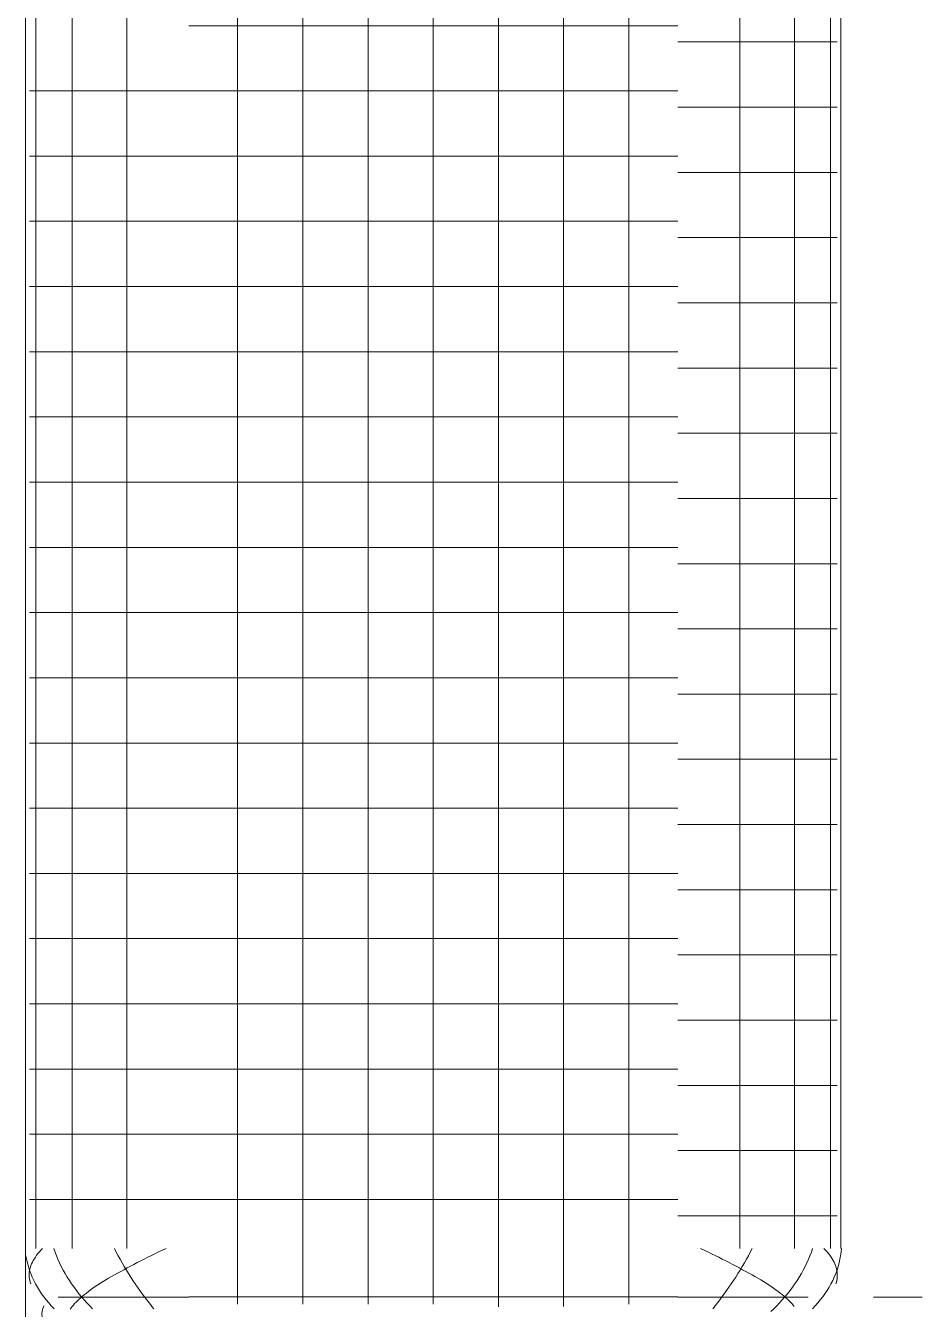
# Model space of a CAD drawing. Header units: millimetres. Extents: x 586.5 to 618.3, y 239.1 to 272.6.
# Drawn here: x 594.0715 to 594.3465, y 241.7167 to 242.1104 of the extents above; entities that cross this region are included whole.
import ezdxf

# ---------------------------------------------------------------- set-up
doc = ezdxf.new("R2010")
doc.units = ezdxf.units.MM
doc.header["$LTSCALE"] = 75
doc.layers.add('A Arquitetura LRZ', color=252, linetype='Continuous', lineweight=9)
doc.layers.add('A Mobiliário LRZ', color=253, linetype='Continuous', lineweight=9)

msp = doc.modelspace()

# ---------------------------------------------------------------- linework, layer by layer
at = {"layer": 'A Arquitetura LRZ'}
msp.add_line((594.07154, 240.1799), (594.07154, 249.2604), dxfattribs=at)
at = {"layer": 'A Mobiliário LRZ'}
for p, q in [((594.07467, 241.7354), (594.07467, 242.4854)), ((594.08578, 241.7354), (594.08578, 242.4854)), ((594.10253, 241.7354), (594.10253, 242.4854)), ((594.13654, 241.7354), (594.13654, 242.4854)), ((594.15654, 241.7354), (594.15654, 242.4854)), ((594.17654, 241.7354), (594.17654, 242.4854)), ((594.19654, 241.7354), (594.19654, 242.4854)), ((594.21654, 241.7354), (594.21654, 242.4854)), ((594.23654, 241.7354), (594.23654, 242.4854)), ((594.25654, 241.7354), (594.25654, 242.4854)), ((594.29056, 242.4854), (594.29056, 241.7354)), ((594.30731, 242.4854), (594.30731, 241.7354)), ((594.31842, 242.4854), (594.31842, 241.7354)), ((594.32154, 241.7354), (594.32154, 242.4854)), ((594.12154, 242.1104), (594.27154, 242.1104)), ((594.28464, 242.1054), (594.27154, 242.1054)), ((594.29683, 242.1054), (594.28464, 242.1054)), ((594.30731, 242.1054), (594.29683, 242.1054)), ((594.31535, 242.1054), (594.30731, 242.1054)), ((594.3204, 242.1054), (594.31535, 242.1054)), ((594.07268, 242.0904), (594.07774, 242.0904)), ((594.07774, 242.0904), (594.08578, 242.0904)), ((594.08578, 242.0904), (594.09625, 242.0904)), ((594.09625, 242.0904), (594.10845, 242.0904)), ((594.10845, 242.0904), (594.12154, 242.0904)), ((594.12154, 242.0904), (594.27154, 242.0904)), ((594.28464, 242.0854), (594.27154, 242.0854)), ((594.29683, 242.0854), (594.28464, 242.0854)), ((594.30731, 242.0854), (594.29683, 242.0854)), ((594.31535, 242.0854), (594.30731, 242.0854)), ((594.3204, 242.0854), (594.31535, 242.0854)), ((594.07268, 242.0704), (594.07774, 242.0704)), ((594.07774, 242.0704), (594.08578, 242.0704)), ((594.08578, 242.0704), (594.09625, 242.0704)), ((594.09625, 242.0704), (594.10845, 242.0704)), ((594.10845, 242.0704), (594.12154, 242.0704)), ((594.12154, 242.0704), (594.27154, 242.0704)), ((594.28464, 242.0654), (594.27154, 242.0654)), ((594.29683, 242.0654), (594.28464, 242.0654)), ((594.30731, 242.0654), (594.29683, 242.0654)), ((594.31535, 242.0654), (594.30731, 242.0654)), ((594.3204, 242.0654), (594.31535, 242.0654)), ((594.07268, 242.0504), (594.07774, 242.0504)), ((594.07774, 242.0504), (594.08578, 242.0504)), ((594.08578, 242.0504), (594.09625, 242.0504)), ((594.09625, 242.0504), (594.10845, 242.0504)), ((594.10845, 242.0504), (594.12154, 242.0504)), ((594.12154, 242.0504), (594.27154, 242.0504)), ((594.28464, 242.0454), (594.27154, 242.0454)), ((594.29683, 242.0454), (594.28464, 242.0454)), ((594.30731, 242.0454), (594.29683, 242.0454)), ((594.31535, 242.0454), (594.30731, 242.0454)), ((594.3204, 242.0454), (594.31535, 242.0454)), ((594.07268, 242.0304), (594.07774, 242.0304)), ((594.07774, 242.0304), (594.08578, 242.0304)), ((594.08578, 242.0304), (594.09625, 242.0304)), ((594.09625, 242.0304), (594.10845, 242.0304)), ((594.10845, 242.0304), (594.12154, 242.0304)), ((594.12154, 242.0304), (594.27154, 242.0304)), ((594.28464, 242.0254), (594.27154, 242.0254)), ((594.29683, 242.0254), (594.28464, 242.0254)), ((594.30731, 242.0254), (594.29683, 242.0254)), ((594.31535, 242.0254), (594.30731, 242.0254)), ((594.3204, 242.0254), (594.31535, 242.0254)), ((594.07268, 242.0104), (594.07774, 242.0104)), ((594.07774, 242.0104), (594.08578, 242.0104)), ((594.08578, 242.0104), (594.09625, 242.0104)), ((594.09625, 242.0104), (594.10845, 242.0104)), ((594.10845, 242.0104), (594.12154, 242.0104)), ((594.12154, 242.0104), (594.27154, 242.0104)), ((594.28464, 242.0054), (594.27154, 242.0054)), ((594.29683, 242.0054), (594.28464, 242.0054)), ((594.30731, 242.0054), (594.29683, 242.0054)), ((594.31535, 242.0054), (594.30731, 242.0054)), ((594.3204, 242.0054), (594.31535, 242.0054)), ((594.07268, 241.9904), (594.07774, 241.9904)), ((594.07774, 241.9904), (594.08578, 241.9904)), ((594.08578, 241.9904), (594.09625, 241.9904)), ((594.09625, 241.9904), (594.10845, 241.9904)), ((594.10845, 241.9904), (594.12154, 241.9904)), ((594.12154, 241.9904), (594.27154, 241.9904)), ((594.28464, 241.9854), (594.27154, 241.9854)), ((594.29683, 241.9854), (594.28464, 241.9854)), ((594.30731, 241.9854), (594.29683, 241.9854)), ((594.31535, 241.9854), (594.30731, 241.9854)), ((594.3204, 241.9854), (594.31535, 241.9854)), ((594.07268, 241.9704), (594.07774, 241.9704)), ((594.07774, 241.9704), (594.08578, 241.9704)), ((594.08578, 241.9704), (594.09625, 241.9704)), ((594.09625, 241.9704), (594.10845, 241.9704)), ((594.10845, 241.9704), (594.12154, 241.9704)), ((594.12154, 241.9704), (594.27154, 241.9704)), ((594.28464, 241.9654), (594.27154, 241.9654)), ((594.29683, 241.9654), (594.28464, 241.9654)), ((594.30731, 241.9654), (594.29683, 241.9654)), ((594.31535, 241.9654), (594.30731, 241.9654)), ((594.3204, 241.9654), (594.31535, 241.9654)), ((594.07268, 241.9504), (594.07774, 241.9504)), ((594.07774, 241.9504), (594.08578, 241.9504)), ((594.08578, 241.9504), (594.09625, 241.9504)), ((594.09625, 241.9504), (594.10845, 241.9504)), ((594.10845, 241.9504), (594.12154, 241.9504)), ((594.12154, 241.9504), (594.27154, 241.9504)), ((594.28464, 241.9454), (594.27154, 241.9454)), ((594.29683, 241.9454), (594.28464, 241.9454)), ((594.30731, 241.9454), (594.29683, 241.9454)), ((594.31535, 241.9454), (594.30731, 241.9454)), ((594.3204, 241.9454), (594.31535, 241.9454)), ((594.07268, 241.9304), (594.07774, 241.9304)), ((594.07774, 241.9304), (594.08578, 241.9304)), ((594.08578, 241.9304), (594.09625, 241.9304)), ((594.09625, 241.9304), (594.10845, 241.9304)), ((594.10845, 241.9304), (594.12154, 241.9304)), ((594.12154, 241.9304), (594.27154, 241.9304)), ((594.28464, 241.9254), (594.27154, 241.9254)), ((594.29683, 241.9254), (594.28464, 241.9254)), ((594.30731, 241.9254), (594.29683, 241.9254)), ((594.31535, 241.9254), (594.30731, 241.9254)), ((594.3204, 241.9254), (594.31535, 241.9254)), ((594.07268, 241.9104), (594.07774, 241.9104)), ((594.07774, 241.9104), (594.08578, 241.9104)), ((594.08578, 241.9104), (594.09625, 241.9104)), ((594.09625, 241.9104), (594.10845, 241.9104)), ((594.10845, 241.9104), (594.12154, 241.9104)), ((594.12154, 241.9104), (594.27154, 241.9104)), ((594.28464, 241.9054), (594.27154, 241.9054)), ((594.29683, 241.9054), (594.28464, 241.9054)), ((594.30731, 241.9054), (594.29683, 241.9054)), ((594.31535, 241.9054), (594.30731, 241.9054)), ((594.3204, 241.9054), (594.31535, 241.9054)), ((594.07268, 241.8904), (594.07774, 241.8904)), ((594.07774, 241.8904), (594.08578, 241.8904)), ((594.08578, 241.8904), (594.09625, 241.8904)), ((594.09625, 241.8904), (594.10845, 241.8904)), ((594.10845, 241.8904), (594.12154, 241.8904)), ((594.12154, 241.8904), (594.27154, 241.8904)), ((594.28464, 241.8854), (594.27154, 241.8854)), ((594.29683, 241.8854), (594.28464, 241.8854)), ((594.30731, 241.8854), (594.29683, 241.8854)), ((594.31535, 241.8854), (594.30731, 241.8854)), ((594.3204, 241.8854), (594.31535, 241.8854)), ((594.07268, 241.8704), (594.07774, 241.8704)), ((594.07774, 241.8704), (594.08578, 241.8704)), ((594.08578, 241.8704), (594.09625, 241.8704)), ((594.09625, 241.8704), (594.10845, 241.8704)), ((594.10845, 241.8704), (594.12154, 241.8704)), ((594.12154, 241.8704), (594.27154, 241.8704)), ((594.28464, 241.8654), (594.27154, 241.8654)), ((594.29683, 241.8654), (594.28464, 241.8654)), ((594.30731, 241.8654), (594.29683, 241.8654)), ((594.31535, 241.8654), (594.30731, 241.8654)), ((594.3204, 241.8654), (594.31535, 241.8654)), ((594.07268, 241.8504), (594.07774, 241.8504)), ((594.07774, 241.8504), (594.08578, 241.8504)), ((594.08578, 241.8504), (594.09625, 241.8504)), ((594.09625, 241.8504), (594.10845, 241.8504)), ((594.10845, 241.8504), (594.12154, 241.8504)), ((594.12154, 241.8504), (594.27154, 241.8504)), ((594.28464, 241.8454), (594.27154, 241.8454)), ((594.29683, 241.8454), (594.28464, 241.8454)), ((594.30731, 241.8454), (594.29683, 241.8454)), ((594.31535, 241.8454), (594.30731, 241.8454)), ((594.3204, 241.8454), (594.31535, 241.8454)), ((594.07268, 241.8304), (594.07774, 241.8304)), ((594.07774, 241.8304), (594.08578, 241.8304)), ((594.08578, 241.8304), (594.09625, 241.8304)), ((594.09625, 241.8304), (594.10845, 241.8304)), ((594.10845, 241.8304), (594.12154, 241.8304)), ((594.12154, 241.8304), (594.27154, 241.8304)), ((594.28464, 241.8254), (594.27154, 241.8254)), ((594.29683, 241.8254), (594.28464, 241.8254)), ((594.30731, 241.8254), (594.29683, 241.8254)), ((594.31535, 241.8254), (594.30731, 241.8254)), ((594.3204, 241.8254), (594.31535, 241.8254)), ((594.07268, 241.8104), (594.07774, 241.8104)), ((594.07774, 241.8104), (594.08578, 241.8104)), ((594.08578, 241.8104), (594.09625, 241.8104)), ((594.09625, 241.8104), (594.10845, 241.8104)), ((594.10845, 241.8104), (594.12154, 241.8104)), ((594.12154, 241.8104), (594.27154, 241.8104)), ((594.28464, 241.8054), (594.27154, 241.8054)), ((594.29683, 241.8054), (594.28464, 241.8054)), ((594.30731, 241.8054), (594.29683, 241.8054)), ((594.31535, 241.8054), (594.30731, 241.8054)), ((594.3204, 241.8054), (594.31535, 241.8054)), ((594.07268, 241.7904), (594.07774, 241.7904)), ((594.07774, 241.7904), (594.08578, 241.7904)), ((594.08578, 241.7904), (594.09625, 241.7904)), ((594.09625, 241.7904), (594.10845, 241.7904)), ((594.10845, 241.7904), (594.12154, 241.7904)), ((594.12154, 241.7904), (594.27154, 241.7904)), ((594.28464, 241.7854), (594.27154, 241.7854)), ((594.29683, 241.7854), (594.28464, 241.7854)), ((594.30731, 241.7854), (594.29683, 241.7854)), ((594.31535, 241.7854), (594.30731, 241.7854)), ((594.3204, 241.7854), (594.31535, 241.7854)), ((594.07268, 241.7704), (594.07774, 241.7704)), ((594.07774, 241.7704), (594.08578, 241.7704)), ((594.08578, 241.7704), (594.09625, 241.7704)), ((594.09625, 241.7704), (594.10845, 241.7704)), ((594.10845, 241.7704), (594.12154, 241.7704)), ((594.12154, 241.7704), (594.27154, 241.7704)), ((594.28464, 241.7654), (594.27154, 241.7654)), ((594.29683, 241.7654), (594.28464, 241.7654)), ((594.30731, 241.7654), (594.29683, 241.7654)), ((594.31535, 241.7654), (594.30731, 241.7654)), ((594.3204, 241.7654), (594.31535, 241.7654)), ((594.07268, 241.7504), (594.07774, 241.7504)), ((594.07774, 241.7504), (594.08578, 241.7504)), ((594.08578, 241.7504), (594.09625, 241.7504)), ((594.09625, 241.7504), (594.10845, 241.7504)), ((594.10845, 241.7504), (594.12154, 241.7504)), ((594.12154, 241.7504), (594.27154, 241.7504)), ((594.28464, 241.7454), (594.27154, 241.7454)), ((594.29683, 241.7454), (594.28464, 241.7454)), ((594.30731, 241.7454), (594.29683, 241.7454)), ((594.31535, 241.7454), (594.30731, 241.7454)), ((594.3204, 241.7454), (594.31535, 241.7454)), ((594.07532, 241.73382), (594.07575, 241.73435)), ((594.07575, 241.73435), (594.07622, 241.73488)), ((594.07622, 241.73488), (594.07672, 241.7354)), ((594.08058, 241.73429), (594.0802, 241.7354)), ((594.081, 241.73317), (594.08058, 241.73429)), ((594.09931, 241.73429), (594.09875, 241.7354)), ((594.0999, 241.73317), (594.09931, 241.73429)), ((594.1112, 241.73376), (594.11233, 241.73431)), ((594.11233, 241.73431), (594.11346, 241.73486)), ((594.11346, 241.73486), (594.11459, 241.7354)), ((594.13654, 241.72521), (594.13654, 241.7354)), ((594.15654, 241.72521), (594.15654, 241.7354)), ((594.17654, 241.72521), (594.17654, 241.7354)), ((594.19654, 241.72521), (594.19654, 241.7354)), ((594.21654, 241.72521), (594.21654, 241.7354)), ((594.23654, 241.72521), (594.23654, 241.7354)), ((594.25654, 241.72521), (594.25654, 241.7354)), ((594.27963, 241.73486), (594.2785, 241.7354)), ((594.28076, 241.73431), (594.27963, 241.73486)), ((594.28188, 241.73376), (594.28076, 241.73431)), ((594.29377, 241.73429), (594.29319, 241.73317)), ((594.29434, 241.7354), (594.29377, 241.73429)), ((594.31251, 241.73429), (594.31209, 241.73317)), ((594.31289, 241.7354), (594.31251, 241.73429)), ((594.31687, 241.73488), (594.31637, 241.7354)), ((594.31733, 241.73435), (594.31687, 241.73488)), ((594.31777, 241.73382), (594.31733, 241.73435)), ((594.32163, 241.73429), (594.32148, 241.73317)), ((594.32173, 241.7354), (594.32163, 241.73429)), ((594.07181, 241.73206), (594.07161, 241.73317)), ((594.07206, 241.73096), (594.07181, 241.73206)), ((594.07236, 241.72986), (594.07206, 241.73096)), ((594.07316, 241.73015), (594.07337, 241.73067)), ((594.07337, 241.73067), (594.07361, 241.73119)), ((594.07361, 241.73119), (594.07389, 241.73171)), ((594.07389, 241.73171), (594.0742, 241.73224)), ((594.0742, 241.73224), (594.07454, 241.73276)), ((594.07454, 241.73276), (594.07491, 241.73329)), ((594.07491, 241.73329), (594.07532, 241.73382)), ((594.08145, 241.73206), (594.081, 241.73317)), ((594.08195, 241.73096), (594.08145, 241.73206)), ((594.08248, 241.72986), (594.08195, 241.73096)), ((594.10051, 241.73206), (594.0999, 241.73317)), ((594.10113, 241.73096), (594.10051, 241.73206)), ((594.10177, 241.72986), (594.10113, 241.73096)), ((594.10367, 241.72995), (594.1047, 241.73049)), ((594.1047, 241.73049), (594.10575, 241.73103)), ((594.10575, 241.73103), (594.10682, 241.73158)), ((594.10682, 241.73158), (594.1079, 241.73212)), ((594.1079, 241.73212), (594.10899, 241.73267)), ((594.10899, 241.73267), (594.11009, 241.73321)), ((594.11009, 241.73321), (594.1112, 241.73376)), ((594.283, 241.73321), (594.28188, 241.73376)), ((594.2841, 241.73267), (594.283, 241.73321)), ((594.28519, 241.73212), (594.2841, 241.73267)), ((594.28627, 241.73158), (594.28519, 241.73212)), ((594.28733, 241.73103), (594.28627, 241.73158)), ((594.28838, 241.73049), (594.28733, 241.73103)), ((594.28942, 241.72995), (594.28838, 241.73049)), ((594.29196, 241.73096), (594.29132, 241.72986)), ((594.29258, 241.73206), (594.29196, 241.73096)), ((594.29319, 241.73317), (594.29258, 241.73206)), ((594.31114, 241.73096), (594.31061, 241.72986)), ((594.31163, 241.73206), (594.31114, 241.73096)), ((594.31209, 241.73317), (594.31163, 241.73206)), ((594.31818, 241.73329), (594.31777, 241.73382)), ((594.31855, 241.73276), (594.31818, 241.73329)), ((594.31889, 241.73224), (594.31855, 241.73276)), ((594.3192, 241.73171), (594.31889, 241.73224)), ((594.31947, 241.73119), (594.3192, 241.73171)), ((594.31972, 241.73067), (594.31947, 241.73119)), ((594.31992, 241.73015), (594.31972, 241.73067)), ((594.32103, 241.73096), (594.32073, 241.72986)), ((594.32128, 241.73206), (594.32103, 241.73096)), ((594.32148, 241.73317), (594.32128, 241.73206)), ((594.07271, 241.72877), (594.07236, 241.72986)), ((594.07261, 241.72707), (594.07262, 241.72758)), ((594.07264, 241.72656), (594.07261, 241.72707)), ((594.07262, 241.72758), (594.07266, 241.72809)), ((594.0727, 241.72606), (594.07264, 241.72656)), ((594.07266, 241.72809), (594.07274, 241.7286)), ((594.0731, 241.72769), (594.07271, 241.72877)), ((594.07274, 241.7286), (594.07285, 241.72911)), ((594.07285, 241.72911), (594.07299, 241.72963)), ((594.07299, 241.72963), (594.07316, 241.73015)), ((594.07354, 241.72662), (594.0731, 241.72769)), ((594.07403, 241.72556), (594.07354, 241.72662)), ((594.08305, 241.72877), (594.08248, 241.72986)), ((594.08365, 241.72769), (594.08305, 241.72877)), ((594.08428, 241.72662), (594.08365, 241.72769)), ((594.08495, 241.72556), (594.08428, 241.72662)), ((594.09611, 241.72572), (594.09697, 241.72624)), ((594.09697, 241.72624), (594.09787, 241.72676)), ((594.09787, 241.72676), (594.09878, 241.72729)), ((594.09878, 241.72729), (594.09972, 241.72782)), ((594.09972, 241.72782), (594.10068, 241.72835)), ((594.10068, 241.72835), (594.10165, 241.72888)), ((594.10165, 241.72888), (594.10265, 241.72942)), ((594.10242, 241.72877), (594.10177, 241.72986)), ((594.10309, 241.72769), (594.10242, 241.72877)), ((594.10265, 241.72942), (594.10367, 241.72995)), ((594.10377, 241.72662), (594.10309, 241.72769)), ((594.10446, 241.72556), (594.10377, 241.72662)), ((594.28932, 241.72662), (594.28863, 241.72556)), ((594.29, 241.72769), (594.28932, 241.72662)), ((594.29043, 241.72942), (594.28942, 241.72995)), ((594.29066, 241.72877), (594.29, 241.72769)), ((594.29143, 241.72888), (594.29043, 241.72942)), ((594.29132, 241.72986), (594.29066, 241.72877)), ((594.29241, 241.72835), (594.29143, 241.72888)), ((594.29337, 241.72782), (594.29241, 241.72835)), ((594.29431, 241.72729), (594.29337, 241.72782)), ((594.29522, 241.72676), (594.29431, 241.72729)), ((594.29611, 241.72624), (594.29522, 241.72676)), ((594.29698, 241.72572), (594.29611, 241.72624)), ((594.3088, 241.72662), (594.30814, 241.72556)), ((594.30944, 241.72769), (594.3088, 241.72662)), ((594.31004, 241.72877), (594.30944, 241.72769)), ((594.31061, 241.72986), (594.31004, 241.72877)), ((594.31954, 241.72662), (594.31906, 241.72556)), ((594.31998, 241.72769), (594.31954, 241.72662)), ((594.3201, 241.72963), (594.31992, 241.73015)), ((594.32038, 241.72877), (594.31998, 241.72769)), ((594.32024, 241.72911), (594.3201, 241.72963)), ((594.32035, 241.7286), (594.32024, 241.72911)), ((594.32042, 241.72809), (594.32035, 241.7286)), ((594.32073, 241.72986), (594.32038, 241.72877)), ((594.32039, 241.72606), (594.32045, 241.72656)), ((594.32047, 241.72758), (594.32042, 241.72809)), ((594.32045, 241.72656), (594.32047, 241.72707)), ((594.32047, 241.72707), (594.32047, 241.72758)), ((594.07279, 241.72556), (594.0727, 241.72606)), ((594.07292, 241.72507), (594.07279, 241.72556)), ((594.07308, 241.72458), (594.07292, 241.72507)), ((594.07456, 241.72452), (594.07403, 241.72556)), ((594.07513, 241.72349), (594.07456, 241.72452)), ((594.07575, 241.72248), (594.07513, 241.72349)), ((594.07641, 241.72149), (594.07575, 241.72248)), ((594.08564, 241.72452), (594.08495, 241.72556)), ((594.08637, 241.72349), (594.08564, 241.72452)), ((594.08712, 241.72248), (594.08637, 241.72349)), ((594.08789, 241.72149), (594.08712, 241.72248)), ((594.0908, 241.7222), (594.09147, 241.72269)), ((594.09147, 241.72269), (594.09217, 241.72319)), ((594.09217, 241.72319), (594.0929, 241.72369)), ((594.0929, 241.72369), (594.09366, 241.72419)), ((594.09366, 241.72419), (594.09445, 241.7247)), ((594.09445, 241.7247), (594.09527, 241.72521)), ((594.09527, 241.72521), (594.09611, 241.72572)), ((594.10516, 241.72452), (594.10446, 241.72556)), ((594.10586, 241.72349), (594.10516, 241.72452)), ((594.10657, 241.72248), (594.10586, 241.72349)), ((594.10728, 241.72149), (594.10657, 241.72248)), ((594.13654, 241.71835), (594.13654, 241.72521)), ((594.15654, 241.71835), (594.15654, 241.72521)), ((594.17654, 241.71835), (594.17654, 241.72521)), ((594.19654, 241.71835), (594.19654, 241.72521)), ((594.21654, 241.71746), (594.21654, 241.72521)), ((594.23654, 241.71762), (594.23654, 241.72521)), ((594.25654, 241.71835), (594.25654, 241.72521)), ((594.28652, 241.72248), (594.28581, 241.72149)), ((594.28723, 241.72349), (594.28652, 241.72248)), ((594.28793, 241.72452), (594.28723, 241.72349)), ((594.28863, 241.72556), (594.28793, 241.72452)), ((594.29782, 241.72521), (594.29698, 241.72572)), ((594.29863, 241.7247), (594.29782, 241.72521)), ((594.29942, 241.72419), (594.29863, 241.7247)), ((594.30018, 241.72369), (594.29942, 241.72419)), ((594.30091, 241.72319), (594.30018, 241.72369)), ((594.30162, 241.72269), (594.30091, 241.72319)), ((594.30229, 241.7222), (594.30162, 241.72269)), ((594.30597, 241.72248), (594.30519, 241.72149)), ((594.30672, 241.72349), (594.30597, 241.72248)), ((594.30744, 241.72452), (594.30672, 241.72349)), ((594.30814, 241.72556), (594.30744, 241.72452)), ((594.31734, 241.72248), (594.31668, 241.72149)), ((594.31795, 241.72349), (594.31734, 241.72248)), ((594.31853, 241.72452), (594.31795, 241.72349)), ((594.31906, 241.72556), (594.31853, 241.72452)), ((594.32001, 241.72458), (594.32017, 241.72507)), ((594.32017, 241.72507), (594.32029, 241.72556)), ((594.32029, 241.72556), (594.32039, 241.72606)), ((594.0771, 241.72053), (594.07641, 241.72149)), ((594.07784, 241.71958), (594.0771, 241.72053)), ((594.07861, 241.71866), (594.07784, 241.71958)), ((594.07941, 241.71776), (594.07861, 241.71866)), ((594.08155, 241.7204), (594.08154, 241.7204)), ((594.0816, 241.7204), (594.08155, 241.7204)), ((594.08171, 241.7204), (594.0816, 241.7204)), ((594.08189, 241.7204), (594.08171, 241.7204)), ((594.08213, 241.7204), (594.08189, 241.7204)), ((594.08243, 241.7204), (594.08213, 241.7204)), ((594.08279, 241.7204), (594.08243, 241.7204)), ((594.08322, 241.7204), (594.08279, 241.7204)), ((594.08371, 241.7204), (594.08322, 241.7204)), ((594.08426, 241.7204), (594.08371, 241.7204)), ((594.08487, 241.7204), (594.08426, 241.7204)), ((594.08554, 241.7204), (594.08487, 241.7204)), ((594.08627, 241.7204), (594.08554, 241.7204)), ((594.08618, 241.71803), (594.08656, 241.71847)), ((594.08705, 241.7204), (594.08627, 241.7204)), ((594.08656, 241.71847), (594.08698, 241.71892)), ((594.08698, 241.71892), (594.08742, 241.71937)), ((594.08788, 241.7204), (594.08705, 241.7204)), ((594.08742, 241.71937), (594.08791, 241.71983)), ((594.08878, 241.7204), (594.08788, 241.7204)), ((594.08869, 241.72053), (594.08789, 241.72149)), ((594.08791, 241.71983), (594.08842, 241.72029)), ((594.08842, 241.72029), (594.08897, 241.72076)), ((594.08951, 241.71958), (594.08869, 241.72053)), ((594.08972, 241.7204), (594.08878, 241.7204)), ((594.08897, 241.72076), (594.08955, 241.72124)), ((594.09035, 241.71866), (594.08951, 241.71958)), ((594.08955, 241.72124), (594.09016, 241.72172)), ((594.09071, 241.7204), (594.08972, 241.7204)), ((594.09016, 241.72172), (594.0908, 241.7222)), ((594.0912, 241.71776), (594.09035, 241.71866)), ((594.09176, 241.7204), (594.09071, 241.7204)), ((594.09285, 241.7204), (594.09176, 241.7204)), ((594.09399, 241.7204), (594.09285, 241.7204)), ((594.09517, 241.7204), (594.09399, 241.7204)), ((594.09639, 241.7204), (594.09517, 241.7204)), ((594.09766, 241.7204), (594.09639, 241.7204)), ((594.09896, 241.7204), (594.09766, 241.7204)), ((594.1003, 241.7204), (594.09896, 241.7204)), ((594.10167, 241.7204), (594.1003, 241.7204)), ((594.10307, 241.7204), (594.10167, 241.7204)), ((594.10451, 241.7204), (594.10307, 241.7204)), ((594.10597, 241.7204), (594.10451, 241.7204)), ((594.10745, 241.7204), (594.10597, 241.7204)), ((594.10799, 241.72053), (594.10728, 241.72149)), ((594.10896, 241.7204), (594.10745, 241.7204)), ((594.1087, 241.71958), (594.10799, 241.72053)), ((594.10941, 241.71866), (594.1087, 241.71958)), ((594.11049, 241.7204), (594.10896, 241.7204)), ((594.11011, 241.71776), (594.10941, 241.71866)), ((594.11204, 241.7204), (594.11049, 241.7204)), ((594.1136, 241.7204), (594.11204, 241.7204)), ((594.11517, 241.7204), (594.1136, 241.7204)), ((594.11675, 241.7204), (594.11517, 241.7204)), ((594.11835, 241.7204), (594.11675, 241.7204)), ((594.11994, 241.7204), (594.11835, 241.7204)), ((594.12154, 241.7204), (594.11994, 241.7204)), ((594.27154, 241.72053), (594.12154, 241.72053)), ((594.27198, 241.7204), (594.27154, 241.7204)), ((594.27357, 241.7204), (594.27198, 241.7204)), ((594.27517, 241.7204), (594.27357, 241.7204)), ((594.27676, 241.7204), (594.27517, 241.7204)), ((594.27834, 241.7204), (594.27676, 241.7204)), ((594.27991, 241.7204), (594.27834, 241.7204)), ((594.28147, 241.7204), (594.27991, 241.7204)), ((594.28301, 241.7204), (594.28147, 241.7204)), ((594.28368, 241.71866), (594.28297, 241.71776)), ((594.28454, 241.7204), (594.28301, 241.7204)), ((594.28439, 241.71958), (594.28368, 241.71866)), ((594.2851, 241.72053), (594.28439, 241.71958)), ((594.28604, 241.7204), (594.28454, 241.7204)), ((594.28581, 241.72149), (594.2851, 241.72053)), ((594.28752, 241.7204), (594.28604, 241.7204)), ((594.28897, 241.7204), (594.28752, 241.7204)), ((594.2904, 241.7204), (594.28897, 241.7204)), ((594.29179, 241.7204), (594.2904, 241.7204)), ((594.29316, 241.7204), (594.29179, 241.7204)), ((594.29448, 241.7204), (594.29316, 241.7204)), ((594.29578, 241.7204), (594.29448, 241.7204)), ((594.29703, 241.7204), (594.29578, 241.7204)), ((594.29824, 241.7204), (594.29703, 241.7204)), ((594.29941, 241.7204), (594.29824, 241.7204)), ((594.30054, 241.7204), (594.29941, 241.7204)), ((594.30162, 241.7204), (594.30054, 241.7204)), ((594.30265, 241.7204), (594.30162, 241.7204)), ((594.30274, 241.71866), (594.30189, 241.71776)), ((594.30293, 241.72172), (594.30229, 241.7222)), ((594.30363, 241.7204), (594.30265, 241.7204)), ((594.30358, 241.71958), (594.30274, 241.71866)), ((594.30354, 241.72124), (594.30293, 241.72172)), ((594.30412, 241.72076), (594.30354, 241.72124)), ((594.3044, 241.72053), (594.30358, 241.71958)), ((594.30456, 241.7204), (594.30363, 241.7204)), ((594.30467, 241.72029), (594.30412, 241.72076)), ((594.30519, 241.72149), (594.3044, 241.72053)), ((594.30543, 241.7204), (594.30456, 241.7204)), ((594.30518, 241.71983), (594.30467, 241.72029)), ((594.30566, 241.71937), (594.30518, 241.71983)), ((594.30626, 241.7204), (594.30543, 241.7204)), ((594.30611, 241.71892), (594.30566, 241.71937)), ((594.30652, 241.71847), (594.30611, 241.71892)), ((594.30702, 241.7204), (594.30626, 241.7204)), ((594.30691, 241.71803), (594.30652, 241.71847)), ((594.30773, 241.7204), (594.30702, 241.7204)), ((594.30839, 241.7204), (594.30773, 241.7204)), ((594.30898, 241.7204), (594.30839, 241.7204)), ((594.30951, 241.7204), (594.30898, 241.7204)), ((594.30999, 241.7204), (594.30951, 241.7204)), ((594.3104, 241.7204), (594.30999, 241.7204)), ((594.31075, 241.7204), (594.3104, 241.7204)), ((594.31103, 241.7204), (594.31075, 241.7204)), ((594.31126, 241.7204), (594.31103, 241.7204)), ((594.31142, 241.7204), (594.31126, 241.7204)), ((594.31151, 241.7204), (594.31142, 241.7204)), ((594.31154, 241.7204), (594.31151, 241.7204)), ((594.31448, 241.71866), (594.31367, 241.71776)), ((594.31525, 241.71958), (594.31448, 241.71866)), ((594.31598, 241.72053), (594.31525, 241.71958)), ((594.31668, 241.72149), (594.31598, 241.72053)), ((594.33156, 241.7204), (594.33154, 241.7204)), ((594.33161, 241.7204), (594.33156, 241.7204)), ((594.33167, 241.7204), (594.33161, 241.7204)), ((594.33176, 241.7204), (594.33167, 241.7204)), ((594.33188, 241.7204), (594.33176, 241.7204)), ((594.33201, 241.7204), (594.33188, 241.7204)), ((594.33217, 241.7204), (594.33201, 241.7204)), ((594.33236, 241.7204), (594.33217, 241.7204)), ((594.33256, 241.7204), (594.33236, 241.7204)), ((594.33279, 241.7204), (594.33256, 241.7204)), ((594.33304, 241.7204), (594.33279, 241.7204)), ((594.33331, 241.7204), (594.33304, 241.7204)), ((594.33361, 241.7204), (594.33331, 241.7204)), ((594.33392, 241.7204), (594.33361, 241.7204)), ((594.33426, 241.7204), (594.33392, 241.7204)), ((594.33461, 241.7204), (594.33426, 241.7204)), ((594.33498, 241.7204), (594.33461, 241.7204)), ((594.33537, 241.7204), (594.33498, 241.7204)), ((594.33578, 241.7204), (594.33537, 241.7204)), ((594.33621, 241.7204), (594.33578, 241.7204)), ((594.33665, 241.7204), (594.33621, 241.7204)), ((594.33711, 241.7204), (594.33665, 241.7204)), ((594.33759, 241.7204), (594.33711, 241.7204)), ((594.33807, 241.7204), (594.33759, 241.7204)), ((594.33858, 241.7204), (594.33807, 241.7204)), ((594.33909, 241.7204), (594.33858, 241.7204)), ((594.33962, 241.7204), (594.33909, 241.7204)), ((594.34015, 241.7204), (594.33962, 241.7204)), ((594.3407, 241.7204), (594.34015, 241.7204)), ((594.34126, 241.7204), (594.3407, 241.7204)), ((594.34182, 241.7204), (594.34126, 241.7204)), ((594.3424, 241.7204), (594.34182, 241.7204)), ((594.34298, 241.7204), (594.3424, 241.7204)), ((594.34356, 241.7204), (594.34298, 241.7204)), ((594.34415, 241.7204), (594.34356, 241.7204)), ((594.34475, 241.7204), (594.34415, 241.7204)), ((594.34534, 241.7204), (594.34475, 241.7204)), ((594.34594, 241.7204), (594.34534, 241.7204)), ((594.34654, 241.7204), (594.34594, 241.7204)), ((594.08025, 241.71689), (594.07941, 241.71776)), ((594.08524, 241.71674), (594.08552, 241.71716)), ((594.08552, 241.71716), (594.08583, 241.71759)), ((594.08583, 241.71759), (594.08618, 241.71803)), ((594.09207, 241.71689), (594.0912, 241.71776)), ((594.11081, 241.71689), (594.11017, 241.71769)), ((594.28297, 241.71776), (594.28227, 241.71689)), ((594.30101, 241.71689), (594.30013, 241.71605)), ((594.30189, 241.71776), (594.30101, 241.71689)), ((594.30725, 241.71759), (594.30691, 241.71803)), ((594.31367, 241.71776), (594.31284, 241.71689))]:
    msp.add_line(p, q, dxfattribs=at)
msp.add_arc((594.08154, 241.7154), 0.005, 150, 195, dxfattribs=at)

doc.saveas('drawing.dxf')
